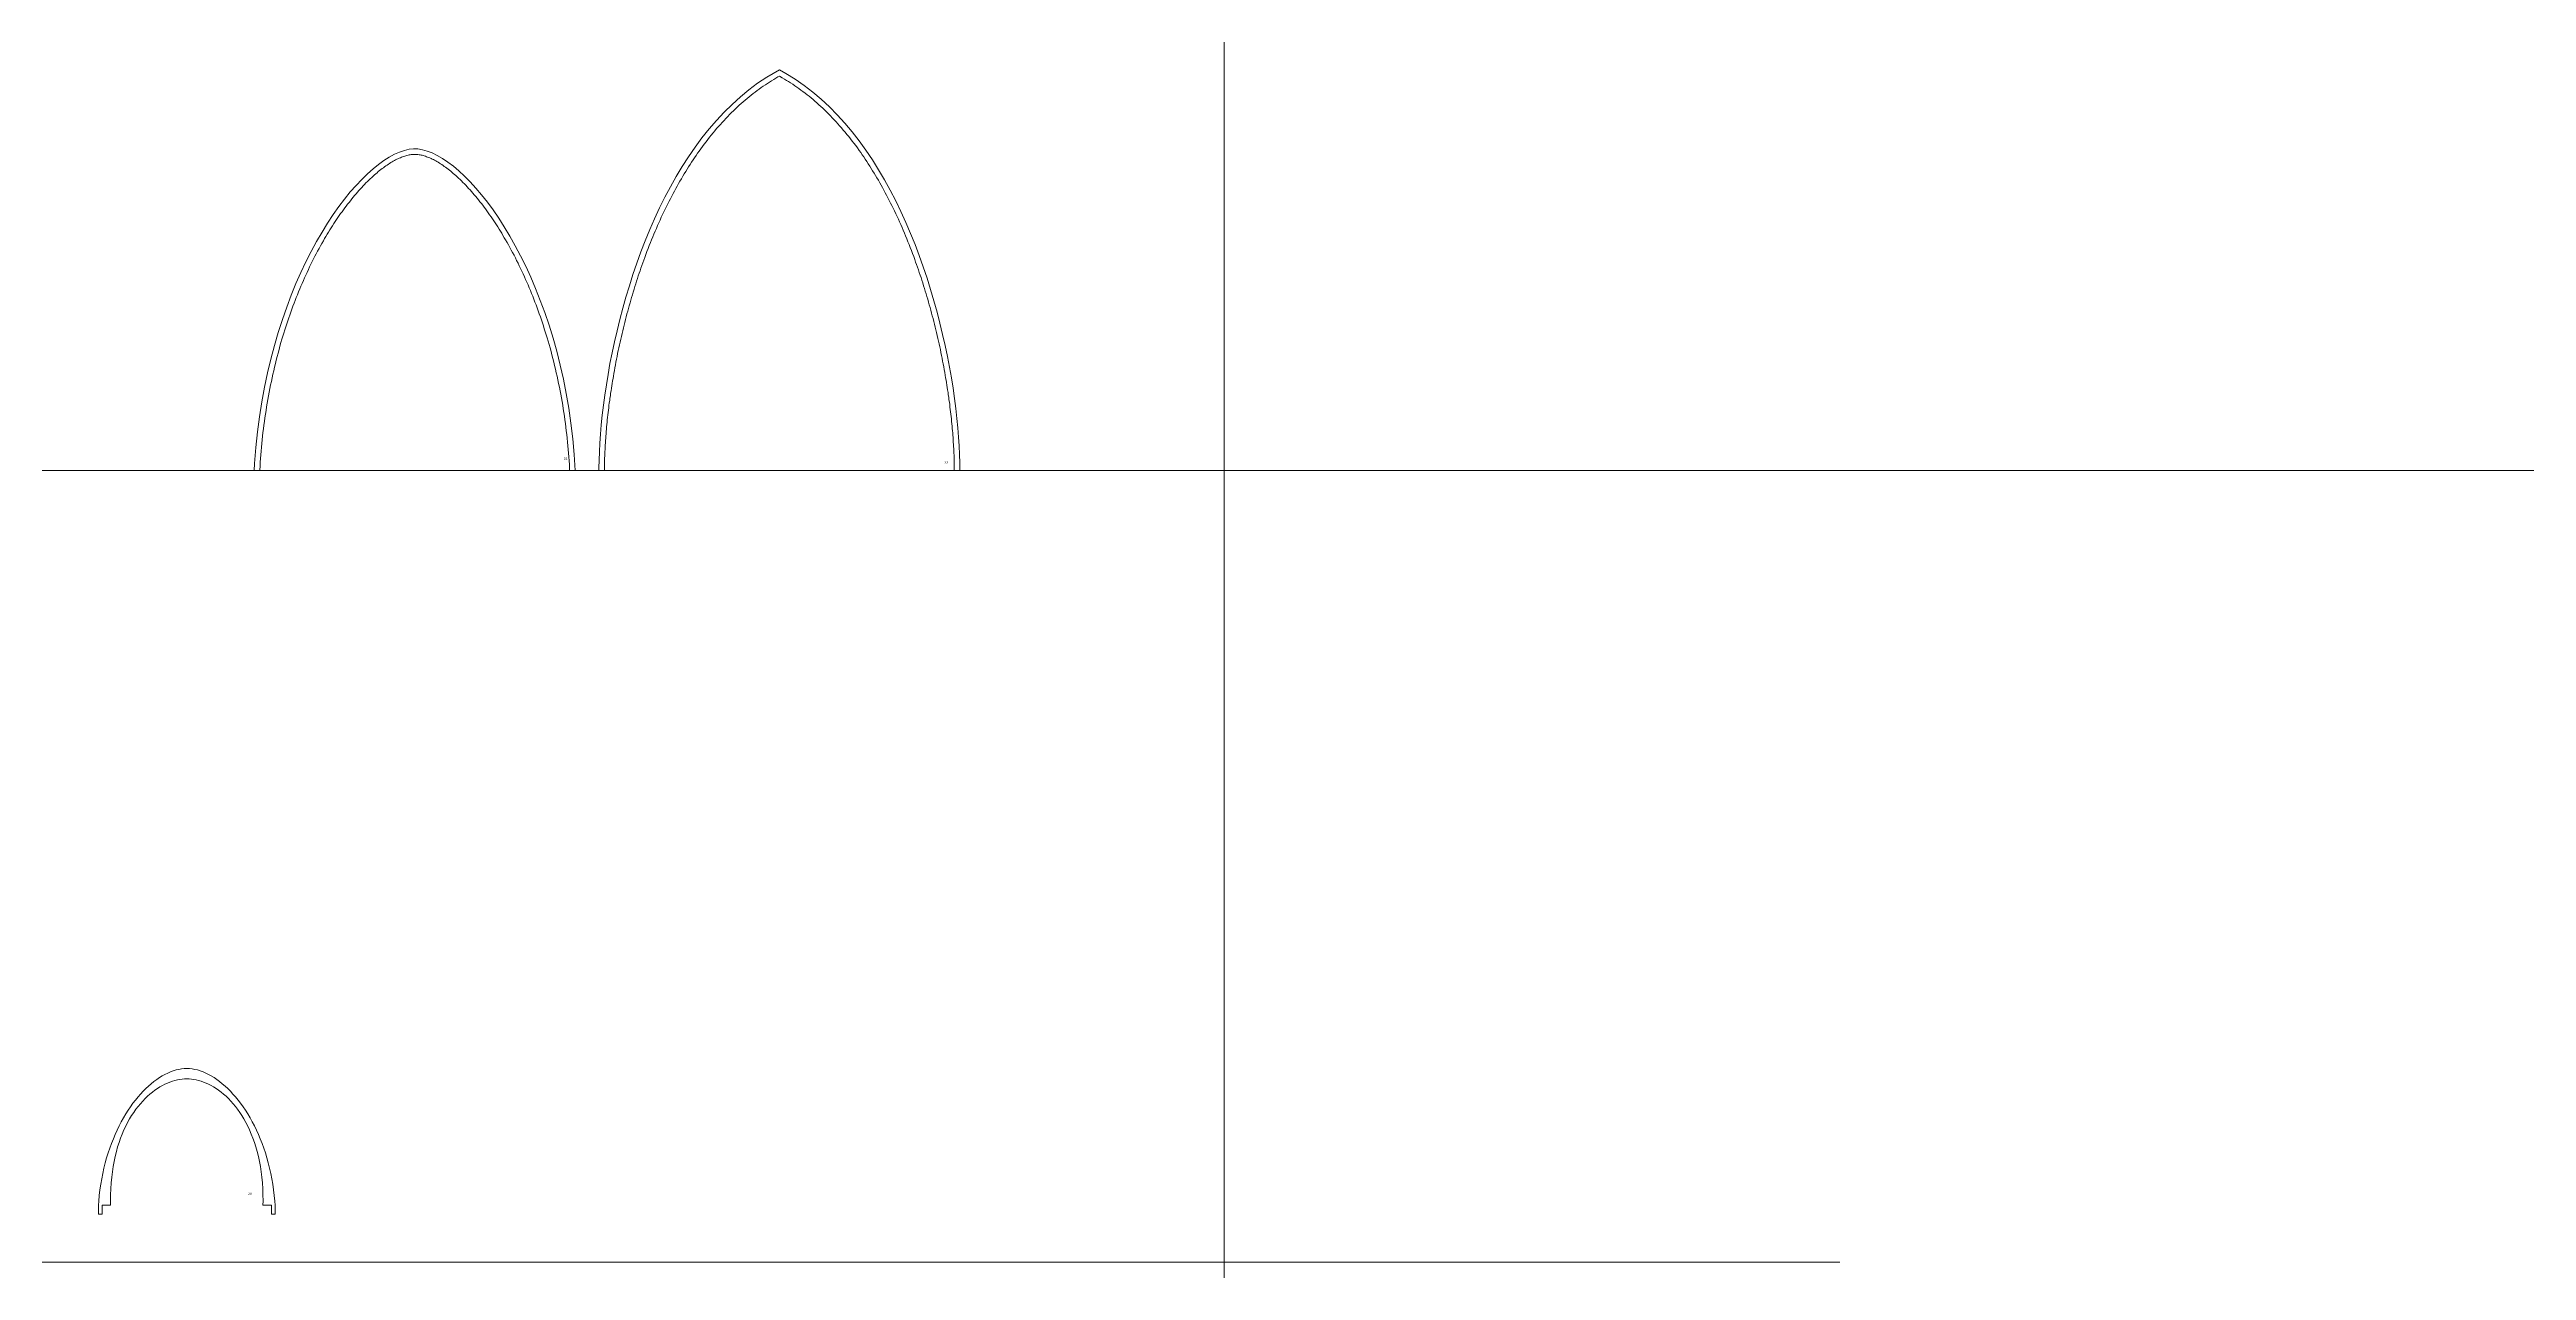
# Model space of a CAD drawing. Header units: inches. Extents: x -11188 to 11060, y -18103 to 6291.
# Drawn here: x 1740 to 5745, y -812 to 1162 of the extents above; entities that cross this region are included whole.
import ezdxf

# ---------------------------------------------------------------- set-up
doc = ezdxf.new("R2010")
doc.units = ezdxf.units.IN
doc.header["$MEASUREMENT"] = 0
for name, color, linetype, lineweight in [('NAILERS', 7, 'Continuous', 9), ('PRINT', 7, 'Continuous', 9), ('SECT-ELEV_dwg', 8, 'Continuous', 9)]:
    doc.layers.add(name, color=color, linetype=linetype, lineweight=lineweight)
doc.styles.add('Arial_9', font='arial.ttf', dxfattribs={"height": 3.644473})

# ---------------------------------------------------------------- blocks, each defined once
blk = doc.blocks.new('SECT-ELEV_dwg-315180-Level 1')
at = {"lineweight": 9}
for p, q in [((3639.3, 6291.2), (3639.3, -3266.8)), ((-2118.2, 481.1), (11059.8, 481.1)), ((-1669.2, -798.9), (4634.6, -798.9))]:
    blk.add_line(p, q, dxfattribs=at)
at = {"layer": 'NAILERS', "flags": 128}
for points in [[(3211.7, 481.1), (3211.6, 493.7), (3211.2, 507), (3210.6, 520.8), (3209.6, 535.2), (3208.4, 550.1), (3206.9, 565.4), (3205.1, 581.2), (3203, 597.4), (3200.6, 614), (3197.9, 630.9), (3194.9, 648.1), (3191.5, 665.6), (3187.8, 683.3), (3183.8, 701.1), (3179.5, 719.2), (3174.8, 737.3), (3169.8, 755.5), (3164.4, 773.8), (3158.7, 792.1), (3152.6, 810.3), (3146.1, 828.5), (3139.2, 846.6), (3132, 864.5), (3124.4, 882.3), (3116.4, 899.8), (3108, 917.2), (3099.1, 934.2), (3089.9, 950.9), (3080.3, 967.3), (3070.2, 983.3), (3059.7, 998.8), (3048.8, 1013.9), (3037.4, 1028.5), (3025.6, 1042.6), (3013.4, 1056.1), (3000.7, 1069), (2987.5, 1081.2), (2973.9, 1092.8), (2959.8, 1103.6), (2945.2, 1113.8), (2930.2, 1123.1), (2919.8, 1128.9), (2899.4, 1117), (2884.7, 1107.1), (2870.4, 1096.5), (2856.7, 1085.1), (2843.3, 1073.1), (2830.5, 1060.4), (2818.1, 1047.1), (2806.1, 1033.3), (2794.6, 1018.8), (2783.6, 1003.9), (2772.9, 988.5), (2762.7, 972.7), (2752.9, 956.4), (2743.6, 939.8), (2734.6, 922.9), (2726.1, 905.6), (2717.9, 888.2), (2710.2, 870.5), (2702.8, 852.6), (2695.8, 834.5), (2689.2, 816.4), (2683, 798.2), (2677.2, 779.9), (2671.7, 761.6), (2666.5, 743.4), (2661.7, 725.2), (2657.3, 707.1), (2653.1, 689.2), (2649.4, 671.4), (2645.9, 653.9), (2642.8, 636.6), (2640, 619.6), (2637.5, 602.9), (2635.3, 586.6), (2633.4, 570.6), (2631.8, 555.1), (2630.5, 540.1), (2629.4, 525.5), (2628.7, 511.5), (2628.2, 498.1), (2628, 485.2), (2628, 481.1), (2628, 481.1), (2628.1, 481.1), (2628.2, 481.1), (2628.3, 481.1), (2628.4, 481.1), (2628.6, 481.1), (2628.8, 481.1), (2629, 481.1), (2629.2, 481.1), (2629.4, 481.1), (2629.7, 481.1), (2629.9, 481.1), (2630.2, 481.1), (2630.5, 481.1), (2630.8, 481.1), (2631.1, 481.1), (2631.4, 481.1), (2631.8, 481.1), (2632.1, 481.1), (2632.4, 481.1), (2632.7, 481.1), (2633, 481.1), (2633.4, 481.1), (2633.7, 481.1), (2634, 481.1), (2634.3, 481.1), (2634.6, 481.1), (2634.9, 481.1), (2635.1, 481.1), (2635.4, 481.1), (2635.6, 481.1), (2635.9, 481.1), (2636.1, 481.1), (2636.3, 481.1), (2636.4, 481.1), (2636.6, 481.1), (2636.7, 481.1), (2636.8, 481.1), (2636.9, 481.1), (2636.9, 481.1), (2637, 481.1), (2637, 484.4), (2637, 487.7), (2637, 491), (2637.1, 494.3), (2637.2, 497.7), (2637.3, 501.1), (2637.4, 504.6), (2637.5, 508.1), (2637.7, 511.6), (2637.9, 515.1), (2638, 518.7), (2638.3, 522.2), (2638.5, 525.9), (2638.7, 529.5), (2639, 533.2), (2639.2, 536.8), (2639.5, 540.5), (2639.8, 544.3), (2640.2, 548), (2640.5, 551.8), (2640.9, 555.6), (2641.3, 559.4), (2641.6, 563.2), (2642.1, 567), (2642.5, 570.9), (2642.9, 574.7), (2643.4, 578.6), (2643.9, 582.5), (2644.3, 586.4), (2644.8, 590.3), (2645.4, 594.2), (2645.9, 598.2), (2646.5, 602.1), (2647, 606.1), (2647.6, 610), (2648.2, 614), (2648.8, 617.9), (2649.5, 621.9), (2650.1, 625.9), (2650.8, 629.9), (2651.4, 633.8), (2652.2, 638), (2653, 642.7), (2653.8, 647.3), (2654.7, 651.9), (2655.6, 656.5), (2656.5, 661.1), (2657.4, 665.7), (2658.3, 670.3), (2659.3, 674.9), (2660.3, 679.5), (2661.3, 684.1), (2662.3, 688.7), (2663.3, 693.3), (2664.4, 697.9), (2665.4, 702.4), (2666.5, 707), (2667.6, 711.6), (2668.7, 716.1), (2669.9, 720.6), (2671, 725.2), (2672.2, 729.7), (2673.4, 734.2), (2674.6, 738.7), (2675.8, 743.1), (2677, 747.6), (2678.3, 752.1), (2679.6, 756.5), (2680.9, 760.9), (2682.2, 765.3), (2683.5, 769.7), (2684.8, 774.1), (2686.2, 778.5), (2687.5, 782.8), (2688.9, 787.1), (2690.3, 791.4), (2691.7, 795.7), (2693.1, 800), (2694.6, 804.2), (2696, 808.5), (2697.5, 812.7), (2699, 816.8), (2700.5, 821), (2702.1, 825.6), (2703.9, 830.5), (2705.7, 835.3), (2707.6, 840), (2709.4, 844.8), (2711.3, 849.5), (2713.2, 854.2), (2715.1, 858.8), (2717, 863.4), (2718.9, 868), (2720.9, 872.6), (2722.9, 877.1), (2724.8, 881.6), (2726.9, 886), (2728.9, 890.5), (2730.9, 894.9), (2733, 899.2), (2735.1, 903.6), (2737.2, 907.9), (2739.3, 912.1), (2741.4, 916.3), (2743.5, 920.5), (2745.7, 924.7), (2747.9, 928.8), (2750.1, 932.9), (2752.3, 937), (2754.5, 941), (2756.8, 945), (2759.1, 949), (2761.3, 952.9), (2763.6, 956.8), (2766, 960.7), (2768.3, 964.5), (2770.6, 968.3), (2773, 972.1), (2775.4, 975.8), (2777.8, 979.5), (2780.2, 983.2), (2782.6, 986.8), (2785.1, 990.4), (2787.5, 993.9), (2790, 997.4), (2792.8, 1001.3), (2795.5, 1005.1), (2798.3, 1008.8), (2801.2, 1012.6), (2804, 1016.2), (2806.8, 1019.9), (2809.7, 1023.4), (2812.6, 1027), (2815.5, 1030.4), (2818.4, 1033.9), (2821.4, 1037.3), (2824.4, 1040.6), (2827.3, 1043.9), (2830.3, 1047.2), (2833.3, 1050.4), (2836.4, 1053.6), (2839.4, 1056.7), (2842.5, 1059.7), (2845.6, 1062.8), (2848.7, 1065.7), (2851.8, 1068.7), (2854.9, 1071.6), (2858.1, 1074.4), (2861.2, 1077.2), (2864.4, 1079.9), (2867.6, 1082.6), (2870.8, 1085.3), (2874.1, 1087.9), (2877.3, 1090.4), (2880.6, 1092.9), (2883.9, 1095.4), (2887.2, 1097.8), (2890.5, 1100.2), (2893.8, 1102.5), (2897.2, 1104.7), (2900.5, 1106.9), (2903.9, 1109.1), (2907.3, 1111.2), (2910.7, 1113.3), (2914.1, 1115.3), (2917.5, 1117.3), (2919.8, 1118.6), (2924.4, 1116), (2927.9, 1114), (2931.3, 1111.9), (2934.7, 1109.8), (2938, 1107.7), (2941.4, 1105.5), (2944.8, 1103.2), (2948.1, 1100.9), (2951.4, 1098.6), (2954.7, 1096.2), (2958, 1093.7), (2961.3, 1091.3), (2964.5, 1088.7), (2967.8, 1086.1), (2971, 1083.5), (2974.2, 1080.8), (2977.4, 1078.1), (2980.6, 1075.3), (2983.7, 1072.5), (2986.9, 1069.6), (2990, 1066.7), (2993.1, 1063.8), (2996.2, 1060.8), (2999.3, 1057.7), (3002.3, 1054.6), (3005.3, 1051.5), (3008.4, 1048.3), (3011.4, 1045), (3014.4, 1041.7), (3017.3, 1038.4), (3020.3, 1035), (3023.2, 1031.6), (3026.1, 1028.1), (3029, 1024.6), (3031.9, 1021), (3034.8, 1017.4), (3037.6, 1013.8), (3040.4, 1010.1), (3043.2, 1006.3), (3046, 1002.6), (3048.8, 998.7), (3051.4, 995.1), (3053.8, 991.6), (3056.3, 988), (3058.7, 984.4), (3061.1, 980.7), (3063.5, 977.1), (3065.9, 973.3), (3068.3, 969.6), (3070.6, 965.8), (3073, 962), (3075.3, 958.1), (3077.6, 954.2), (3079.9, 950.3), (3082.2, 946.4), (3084.4, 942.4), (3086.6, 938.4), (3088.9, 934.3), (3091.1, 930.2), (3093.3, 926.1), (3095.4, 921.9), (3097.6, 917.8), (3099.7, 913.5), (3101.8, 909.3), (3103.9, 905), (3106, 900.7), (3108.1, 896.3), (3110.1, 891.9), (3112.2, 887.5), (3114.2, 883.1), (3116.2, 878.6), (3118.2, 874.1), (3120.1, 869.5), (3122.1, 865), (3124, 860.4), (3125.9, 855.7), (3127.8, 851), (3129.7, 846.3), (3131.5, 841.6), (3133.3, 836.9), (3135.2, 832.1), (3137, 827.2), (3138.7, 822.4), (3140.2, 818.2), (3141.7, 814.1), (3143.2, 809.9), (3144.6, 805.6), (3146.1, 801.4), (3147.5, 797.2), (3148.9, 792.9), (3150.3, 788.6), (3151.7, 784.3), (3153.1, 779.9), (3154.4, 775.6), (3155.8, 771.2), (3157.1, 766.8), (3158.4, 762.4), (3159.7, 758), (3161, 753.5), (3162.2, 749.1), (3163.5, 744.6), (3164.7, 740.2), (3165.9, 735.7), (3167.1, 731.2), (3168.3, 726.7), (3169.4, 722.1), (3170.6, 717.6), (3171.7, 713.1), (3172.8, 708.5), (3173.9, 704), (3175, 699.4), (3176, 694.8), (3177.1, 690.2), (3178.1, 685.7), (3179.1, 681.1), (3180.1, 676.5), (3181, 671.9), (3182, 667.3), (3182.9, 662.7), (3183.8, 658), (3184.7, 653.4), (3185.6, 648.8), (3186.4, 644.2), (3187.2, 639.6), (3188, 635.2), (3188.7, 631.2), (3189.4, 627.2), (3190, 623.2), (3190.7, 619.3), (3191.3, 615.3), (3191.9, 611.3), (3192.5, 607.4), (3193, 603.4), (3193.6, 599.5), (3194.1, 595.6), (3194.7, 591.6), (3195.2, 587.7), (3195.7, 583.8), (3196.2, 579.9), (3196.6, 576), (3197.1, 572.2), (3197.5, 568.3), (3197.9, 564.5), (3198.3, 560.6), (3198.7, 556.8), (3199.1, 553), (3199.4, 549.3), (3199.7, 545.5), (3200.1, 541.8), (3200.4, 538.1), (3200.6, 534.4), (3200.9, 530.7), (3201.1, 527.1), (3201.4, 523.4), (3201.6, 519.9), (3201.8, 516.3), (3202, 512.7), (3202.1, 509.2), (3202.3, 505.7), (3202.4, 502.3), (3202.5, 498.8), (3202.6, 495.5), (3202.6, 492.1), (3202.7, 488.8), (3202.7, 485.5), (3202.7, 482.2), (3202.7, 481.1), (3202.8, 481.1), (3202.8, 481.1), (3202.9, 481.1), (3203.1, 481.1), (3203.2, 481.1), (3203.4, 481.1), (3203.5, 481.1), (3203.7, 481.1), (3204, 481.1), (3204.2, 481.1), (3204.5, 481.1), (3204.7, 481.1), (3205, 481.1), (3205.3, 481.1), (3205.6, 481.1), (3205.9, 481.1), (3206.2, 481.1), (3206.5, 481.1), (3206.9, 481.1), (3207.2, 481.1), (3207.5, 481.1), (3207.8, 481.1), (3208.2, 481.1), (3208.5, 481.1), (3208.8, 481.1), (3209.1, 481.1), (3209.4, 481.1), (3209.7, 481.1), (3209.9, 481.1), (3210.2, 481.1), (3210.4, 481.1), (3210.7, 481.1), (3210.9, 481.1), (3211.1, 481.1), (3211.2, 481.1), (3211.4, 481.1), (3211.5, 481.1), (3211.6, 481.1), (3211.7, 481.1), (3211.7, 481.1)], [(2589.7, 481.3), (2588.1, 507.2), (2585.8, 532.6), (2582.8, 557.5), (2579.3, 581.9), (2575.2, 605.7), (2570.6, 629), (2565.4, 651.7), (2559.8, 673.8), (2553.8, 695.3), (2547.3, 716.3), (2540.4, 736.6), (2533.2, 756.2), (2525.6, 775.3), (2517.8, 793.6), (2509.7, 811.3), (2501.3, 828.3), (2492.7, 844.6), (2483.9, 860.1), (2475, 874.9), (2466, 889), (2456.8, 902.3), (2447.6, 914.9), (2438.4, 926.6), (2429.1, 937.6), (2419.9, 947.7), (2410.7, 957), (2401.6, 965.5), (2392.7, 973.1), (2383.8, 979.8), (2375.1, 985.6), (2366.7, 990.5), (2358.4, 994.6), (2350.4, 997.6), (2342.7, 999.8), (2335.3, 1001), (2328.2, 1001.2), (2321, 1000.4), (2313.4, 998.7), (2305.5, 996), (2297.4, 992.4), (2289, 987.8), (2280.4, 982.4), (2271.6, 976), (2262.7, 968.8), (2253.6, 960.7), (2244.5, 951.8), (2235.3, 942), (2226, 931.4), (2216.8, 920), (2207.5, 907.8), (2198.4, 894.8), (2189.3, 881.1), (2180.3, 866.6), (2171.5, 851.3), (2162.8, 835.3), (2154.3, 818.7), (2146.1, 801.3), (2138.1, 783.2), (2130.4, 764.5), (2123.1, 745.1), (2116.1, 725), (2109.4, 704.4), (2103.2, 683.1), (2097.4, 661.2), (2092, 638.8), (2087.2, 615.7), (2082.8, 592.1), (2079.1, 568), (2075.9, 543.4), (2073.3, 518.2), (2071.3, 492.5), (2070.7, 481.3), (2070.8, 481.3), (2070.8, 481.3), (2071, 481.3), (2071.1, 481.3), (2071.3, 481.3), (2071.5, 481.3), (2071.8, 481.3), (2072, 481.3), (2072.3, 481.3), (2072.6, 481.3), (2072.9, 481.3), (2073.3, 481.3), (2073.6, 481.3), (2074, 481.3), (2074.4, 481.2), (2074.7, 481.2), (2075.1, 481.2), (2075.5, 481.2), (2075.9, 481.2), (2076.2, 481.2), (2076.6, 481.2), (2077, 481.2), (2077.3, 481.2), (2077.6, 481.2), (2078, 481.2), (2078.2, 481.1), (2078.5, 481.1), (2078.8, 481.1), (2079, 481.1), (2079.2, 481.1), (2079.4, 481.1), (2079.5, 481.1), (2079.6, 481.1), (2079.7, 481.1), (2079.7, 481.1), (2079.7, 481.1), (2079.7, 481.1), (2079.7, 481.1), (2079.7, 481.1), (2079.7, 481.1), (2079.7, 481.1), (2079.7, 481.2), (2079.7, 481.2), (2079.7, 481.2), (2079.7, 481.2), (2079.7, 481.2), (2079.7, 481.2), (2079.7, 481.2), (2079.7, 481.2), (2079.7, 481.2), (2079.7, 481.2), (2079.7, 481.2), (2079.7, 481.2), (2079.7, 481.2), (2079.7, 481.2), (2079.7, 481.2), (2079.7, 481.3), (2079.7, 481.3), (2079.7, 481.3), (2079.7, 481.3), (2079.7, 481.3), (2079.7, 481.3), (2079.7, 481.3), (2079.7, 481.3), (2079.7, 481.3), (2079.7, 481.3), (2079.7, 481.3), (2079.7, 481.3), (2079.7, 481.3), (2079.7, 481.3), (2079.8, 482.2), (2080.1, 488.3), (2080.5, 494.4), (2080.9, 500.4), (2081.3, 506.5), (2081.8, 512.5), (2082.4, 518.6), (2082.9, 524.6), (2083.5, 530.6), (2084.2, 536.6), (2084.8, 542.6), (2085.6, 548.6), (2086.3, 554.5), (2087.1, 560.5), (2087.9, 566.4), (2088.8, 572.4), (2089.7, 578.3), (2090.6, 584.2), (2091.6, 590.1), (2092.6, 596), (2093.7, 601.9), (2094.8, 607.7), (2095.9, 613.5), (2097.1, 619.4), (2098.3, 625.2), (2099.5, 631), (2100.8, 636.8), (2102.1, 642.5), (2103.4, 648.3), (2104.8, 654), (2106.3, 659.7), (2107.7, 665.4), (2109.2, 671.1), (2110.8, 676.8), (2112.3, 682.4), (2113.9, 688.1), (2115.5, 693.4), (2117, 698.4), (2118.5, 703.3), (2120, 708.3), (2121.6, 713.2), (2123.2, 718), (2124.8, 722.9), (2126.4, 727.7), (2128.1, 732.5), (2129.8, 737.3), (2131.5, 742), (2133.3, 746.8), (2135, 751.5), (2136.8, 756.1), (2138.6, 760.8), (2140.5, 765.4), (2142.3, 770), (2144.2, 774.6), (2146.2, 779.2), (2148.1, 783.7), (2150.1, 788.2), (2152, 792.6), (2154.1, 797.1), (2156.1, 801.5), (2158.2, 805.9), (2160.2, 810.2), (2162.3, 814.6), (2164.5, 818.9), (2166.6, 823.2), (2168.8, 827.4), (2171, 831.6), (2173.2, 835.8), (2175.5, 840), (2177.8, 844.1), (2180, 848.2), (2182.4, 852.3), (2184.5, 856), (2186.6, 859.6), (2188.7, 863.1), (2190.8, 866.6), (2193, 870), (2195.1, 873.5), (2197.3, 876.9), (2199.4, 880.2), (2201.6, 883.5), (2203.8, 886.8), (2206, 890), (2208.2, 893.2), (2210.4, 896.4), (2212.6, 899.5), (2214.9, 902.6), (2217.1, 905.6), (2219.3, 908.6), (2221.6, 911.6), (2223.9, 914.5), (2226.1, 917.3), (2228.4, 920.2), (2230.7, 923), (2232.9, 925.7), (2235.2, 928.4), (2237.5, 931), (2239.8, 933.6), (2242.1, 936.2), (2244.4, 938.7), (2246.7, 941.2), (2249, 943.6), (2251.3, 946), (2253.6, 948.3), (2256, 950.6), (2258.3, 952.8), (2260.6, 954.9), (2262.9, 957.1), (2265, 958.9), (2267.1, 960.8), (2269.2, 962.6), (2271.3, 964.3), (2273.3, 966), (2275.4, 967.6), (2277.5, 969.2), (2279.5, 970.7), (2281.5, 972.2), (2283.6, 973.7), (2285.6, 975), (2287.6, 976.4), (2289.6, 977.7), (2291.6, 978.9), (2293.5, 980.1), (2295.5, 981.2), (2297.4, 982.3), (2299.3, 983.3), (2301.2, 984.2), (2303.1, 985.2), (2305, 986), (2306.9, 986.8), (2308.7, 987.6), (2310.5, 988.3), (2312.3, 988.9), (2314.1, 989.5), (2315.8, 990), (2317.6, 990.5), (2319.3, 990.9), (2321, 991.3), (2322.7, 991.6), (2324.3, 991.8), (2325.9, 992), (2327.5, 992.1), (2329.1, 992.2), (2330.7, 992.2), (2332.2, 992.2), (2333.8, 992.1), (2335.4, 991.9), (2337.1, 991.7), (2338.7, 991.4), (2340.4, 991.1), (2342.1, 990.7), (2343.8, 990.2), (2345.6, 989.7), (2347.4, 989.2), (2349.2, 988.5), (2351, 987.9), (2352.8, 987.1), (2354.6, 986.4), (2356.5, 985.5), (2358.4, 984.6), (2360.3, 983.7), (2362.2, 982.7), (2364.1, 981.7), (2366.1, 980.5), (2368, 979.4), (2370, 978.2), (2372, 976.9), (2374, 975.6), (2376, 974.3), (2378, 972.8), (2380.1, 971.4), (2382.1, 969.9), (2384.2, 968.3), (2386.2, 966.7), (2388.3, 965), (2390.4, 963.3), (2392.5, 961.5), (2394.5, 959.7), (2396.6, 957.9), (2398.9, 955.9), (2401.2, 953.7), (2403.5, 951.5), (2405.8, 949.3), (2408.1, 947), (2410.4, 944.6), (2412.7, 942.2), (2415, 939.8), (2417.3, 937.3), (2419.6, 934.7), (2421.9, 932.2), (2424.2, 929.5), (2426.5, 926.9), (2428.8, 924.1), (2431.1, 921.4), (2433.4, 918.6), (2435.6, 915.7), (2437.9, 912.8), (2440.1, 909.9), (2442.4, 906.9), (2444.6, 903.9), (2446.9, 900.8), (2449.1, 897.7), (2451.3, 894.6), (2453.5, 891.4), (2455.7, 888.2), (2457.9, 884.9), (2460.1, 881.6), (2462.2, 878.3), (2464.4, 874.9), (2466.6, 871.5), (2468.7, 868.1), (2470.8, 864.6), (2472.9, 861.1), (2475, 857.5), (2477.1, 854), (2479.4, 850), (2481.7, 845.9), (2484, 841.8), (2486.2, 837.6), (2488.5, 833.4), (2490.7, 829.2), (2492.9, 825), (2495, 820.7), (2497.2, 816.4), (2499.3, 812.1), (2501.4, 807.8), (2503.5, 803.4), (2505.5, 799), (2507.5, 794.5), (2509.5, 790.1), (2511.5, 785.6), (2513.5, 781.1), (2515.4, 776.6), (2517.3, 772), (2519.2, 767.4), (2521, 762.8), (2522.8, 758.1), (2524.6, 753.5), (2526.4, 748.8), (2528.2, 744.1), (2529.9, 739.3), (2531.6, 734.6), (2533.3, 729.8), (2534.9, 724.9), (2536.6, 720.1), (2538.2, 715.2), (2539.7, 710.4), (2541.3, 705.4), (2542.8, 700.5), (2544.3, 695.6), (2545.8, 690.5), (2547.4, 684.9), (2549, 679.2), (2550.6, 673.6), (2552.1, 667.9), (2553.6, 662.2), (2555, 656.5), (2556.4, 650.7), (2557.8, 645), (2559.1, 639.2), (2560.4, 633.5), (2561.6, 627.7), (2562.9, 621.9), (2564, 616), (2565.2, 610.2), (2566.3, 604.4), (2567.4, 598.5), (2568.4, 592.6), (2569.4, 586.7), (2570.3, 580.8), (2571.3, 574.9), (2572.1, 569), (2573, 563), (2573.8, 557.1), (2574.6, 551.1), (2575.3, 545.2), (2576, 539.2), (2576.6, 533.2), (2577.3, 527.2), (2577.8, 521.1), (2578.4, 515.1), (2578.9, 509.1), (2579.4, 503), (2579.8, 497), (2580.2, 490.9), (2580.5, 484.8), (2580.7, 481.3), (2580.7, 481.3), (2580.7, 481.3), (2580.7, 481.3), (2580.7, 481.3), (2580.7, 481.3), (2580.7, 481.3), (2580.7, 481.3), (2580.7, 481.3), (2580.7, 481.3), (2580.7, 481.3), (2580.7, 481.3), (2580.7, 481.3), (2580.7, 481.3), (2580.7, 481.2), (2580.7, 481.2), (2580.7, 481.2), (2580.7, 481.2), (2580.7, 481.2), (2580.7, 481.2), (2580.7, 481.2), (2580.7, 481.2), (2580.7, 481.2), (2580.7, 481.2), (2580.7, 481.2), (2580.7, 481.2), (2580.7, 481.2), (2580.7, 481.2), (2580.7, 481.2), (2580.7, 481.1), (2580.7, 481.1), (2580.7, 481.1), (2580.7, 481.1), (2580.7, 481.1), (2580.7, 481.1), (2580.7, 481.1), (2580.7, 481.1), (2580.8, 481.1), (2580.9, 481.1), (2581, 481.1), (2581.2, 481.1), (2581.3, 481.1), (2581.6, 481.1), (2581.8, 481.1), (2582.1, 481.1), (2582.4, 481.2), (2582.7, 481.2), (2583, 481.2), (2583.3, 481.2), (2583.7, 481.2), (2584, 481.2), (2584.4, 481.2), (2584.8, 481.2), (2585.2, 481.2), (2585.5, 481.2), (2585.9, 481.2), (2586.3, 481.3), (2586.7, 481.3), (2587, 481.3), (2587.4, 481.3), (2587.7, 481.3), (2588, 481.3), (2588.3, 481.3), (2588.6, 481.3), (2588.8, 481.3), (2589, 481.3), (2589.2, 481.3), (2589.4, 481.3), (2589.5, 481.3), (2589.6, 481.3), (2589.7, 481.3)]]:
    blk.add_lwpolyline(points, close=True, dxfattribs=at)
at = {"layer": 'PRINT', "flags": 128}
blk.add_lwpolyline([(1961.5, -485.6), (1965.8, -485.8), (1970.2, -486.2), (1974.5, -487), (1978.9, -488), (1983.4, -489.4), (1987.8, -491), (1992.3, -492.9), (1996.8, -495.1), (2001.2, -497.6), (2005.7, -500.3), (2010.2, -503.3), (2014.6, -506.6), (2019, -510.2), (2023.4, -514), (2027.7, -518), (2032, -522.3), (2036.2, -526.9), (2040.4, -531.6), (2044.5, -536.7), (2048.6, -541.9), (2052.5, -547.4), (2056.4, -553.2), (2060.1, -559.1), (2063.8, -565.3), (2067.3, -571.6), (2070.8, -578.2), (2074.1, -585.1), (2077.3, -592.1), (2080.3, -599.3), (2083.2, -606.7), (2086, -614.3), (2088.6, -622.1), (2091, -630.1), (2093.3, -638.2), (2095.4, -646.6), (2097.3, -655.1), (2099, -663.8), (2100.5, -672.6), (2101.9, -681.7), (2103, -690.8), (2103.9, -700.2), (2104.3, -706.5), (2104.3, -706.5), (2104.3, -706.6), (2104.3, -706.8), (2104.3, -706.9), (2104.3, -707.1), (2104.3, -707.4), (2104.3, -707.7), (2104.3, -708), (2104.3, -708.3), (2104.3, -708.7), (2104.3, -709.1), (2104.3, -709.5), (2104.3, -710), (2104.3, -710.4), (2104.3, -710.9), (2104.3, -711.4), (2104.3, -711.9), (2104.3, -712.4), (2104.3, -712.9), (2104.3, -713.5), (2104.3, -714), (2104.3, -714.5), (2104.3, -715), (2104.3, -715.5), (2104.3, -716), (2104.3, -716.5), (2104.3, -717), (2104.3, -717.4), (2104.3, -717.9), (2104.3, -718.3), (2104.3, -718.7), (2104.3, -719.1), (2104.3, -719.4), (2104.3, -719.7), (2104.3, -720), (2104.3, -720.3), (2104.3, -720.5), (2104.3, -720.7), (2104.3, -720.8), (2104.3, -720.9), (2104.3, -720.9), (2104.3, -720.9), (2104.3, -720.9), (2104.2, -720.9), (2104.2, -720.9), (2104.1, -720.9), (2104, -720.9), (2103.9, -720.9), (2103.8, -720.9), (2103.6, -720.9), (2103.5, -720.9), (2103.3, -720.9), (2103.2, -720.9), (2103, -720.9), (2102.8, -720.9), (2102.6, -720.9), (2102.4, -720.9), (2102.2, -720.9), (2102, -720.9), (2101.8, -720.9), (2101.6, -720.9), (2101.4, -720.9), (2101.1, -720.9), (2100.9, -720.9), (2100.7, -720.9), (2100.5, -720.9), (2100.3, -720.9), (2100.1, -720.9), (2099.9, -720.9), (2099.7, -720.9), (2099.5, -720.9), (2099.4, -720.9), (2099.2, -720.9), (2099, -720.9), (2098.9, -720.9), (2098.8, -720.9), (2098.7, -720.9), (2098.6, -720.9), (2098.5, -720.9), (2098.4, -720.9), (2098.4, -720.9), (2098.3, -720.9), (2098.3, -720.9), (2098.3, -720.9), (2098.3, -720.8), (2098.3, -720.7), (2098.3, -720.6), (2098.3, -720.4), (2098.3, -720.1), (2098.3, -719.8), (2098.3, -719.5), (2098.3, -719.2), (2098.3, -718.8), (2098.3, -718.4), (2098.3, -718), (2098.3, -717.6), (2098.3, -717.1), (2098.3, -716.7), (2098.3, -716.2), (2098.3, -715.7), (2098.3, -715.2), (2098.3, -714.7), (2098.3, -714.1), (2098.3, -713.6), (2098.3, -713.1), (2098.3, -712.6), (2098.3, -712.1), (2098.3, -711.6), (2098.3, -711.1), (2098.3, -710.6), (2098.3, -710.1), (2098.3, -709.7), (2098.3, -709.3), (2098.3, -708.8), (2098.3, -708.5), (2098.3, -708.1), (2098.3, -707.8), (2098.3, -707.5), (2098.3, -707.2), (2098.3, -707), (2098.3, -706.8), (2098.3, -706.7), (2098.3, -706.6), (2098.3, -706.5), (2098.3, -706.5), (2098.3, -706.5), (2098.2, -706.5), (2098.1, -706.5), (2097.9, -706.5), (2097.7, -706.5), (2097.5, -706.5), (2097.2, -706.5), (2096.9, -706.5), (2096.6, -706.5), (2096.2, -706.5), (2095.9, -706.5), (2095.5, -706.5), (2095.1, -706.5), (2094.6, -706.5), (2094.2, -706.5), (2093.7, -706.5), (2093.3, -706.5), (2092.8, -706.5), (2092.3, -706.5), (2091.8, -706.5), (2091.3, -706.5), (2090.9, -706.5), (2090.4, -706.5), (2089.9, -706.5), (2089.4, -706.5), (2089, -706.5), (2088.5, -706.5), (2088.1, -706.5), (2087.7, -706.5), (2087.3, -706.5), (2086.9, -706.5), (2086.6, -706.5), (2086.2, -706.5), (2085.9, -706.5), (2085.7, -706.5), (2085.4, -706.5), (2085.2, -706.5), (2085.1, -706.5), (2085, -706.5), (2084.9, -706.5), (2084.8, -706.5), (2084.9, -699.7), (2084.8, -689.7), (2084.4, -680), (2083.8, -670.6), (2083, -661.5), (2081.9, -652.7), (2080.6, -644.1), (2079, -635.8), (2077.3, -627.7), (2075.4, -619.9), (2073.3, -612.4), (2071, -605.2), (2068.5, -598.2), (2065.9, -591.5), (2063.2, -585), (2060.2, -578.8), (2057.2, -572.9), (2054, -567.2), (2050.7, -561.7), (2047.3, -556.5), (2043.8, -551.6), (2040.2, -546.9), (2036.5, -542.5), (2032.7, -538.3), (2028.9, -534.3), (2025, -530.6), (2021.1, -527.1), (2017.1, -523.8), (2013, -520.8), (2009, -518), (2004.9, -515.5), (2000.9, -513.2), (1996.8, -511.1), (1992.7, -509.2), (1988.7, -507.6), (1984.7, -506.2), (1980.7, -505), (1976.7, -504), (1972.8, -503.3), (1969, -502.7), (1965.2, -502.4), (1961.5, -502.3), (1957.9, -502.4), (1954.1, -502.7), (1950.3, -503.3), (1946.4, -504), (1942.4, -505), (1938.4, -506.2), (1934.4, -507.6), (1930.4, -509.2), (1926.3, -511.1), (1922.2, -513.2), (1918.2, -515.5), (1914.1, -518), (1910, -520.8), (1906, -523.8), (1902, -527.1), (1898.1, -530.6), (1894.2, -534.3), (1890.4, -538.3), (1886.6, -542.5), (1882.9, -546.9), (1879.3, -551.6), (1875.8, -556.5), (1872.4, -561.7), (1869.1, -567.2), (1865.9, -572.9), (1862.8, -578.8), (1859.9, -585), (1857.2, -591.5), (1854.5, -598.2), (1852.1, -605.2), (1849.8, -612.4), (1847.7, -619.9), (1845.8, -627.7), (1844, -635.8), (1842.5, -644.1), (1841.2, -652.7), (1840.1, -661.5), (1839.3, -670.6), (1838.7, -680), (1838.3, -689.7), (1838.2, -699.7), (1838.2, -706.5), (1838.2, -706.5), (1838.1, -706.5), (1838, -706.5), (1837.8, -706.5), (1837.6, -706.5), (1837.4, -706.5), (1837.1, -706.5), (1836.8, -706.5), (1836.5, -706.5), (1836.2, -706.5), (1835.8, -706.5), (1835.4, -706.5), (1835, -706.5), (1834.6, -706.5), (1834.1, -706.5), (1833.7, -706.5), (1833.2, -706.5), (1832.7, -706.5), (1832.2, -706.5), (1831.8, -706.5), (1831.3, -706.5), (1830.8, -706.5), (1830.3, -706.5), (1829.8, -706.5), (1829.4, -706.5), (1828.9, -706.5), (1828.5, -706.5), (1828, -706.5), (1827.6, -706.5), (1827.2, -706.5), (1826.8, -706.5), (1826.5, -706.5), (1826.2, -706.5), (1825.9, -706.5), (1825.6, -706.5), (1825.4, -706.5), (1825.2, -706.5), (1825, -706.5), (1824.9, -706.5), (1824.8, -706.5), (1824.8, -706.5), (1824.8, -706.5), (1824.8, -706.6), (1824.8, -706.7), (1824.8, -706.8), (1824.8, -707), (1824.8, -707.2), (1824.8, -707.5), (1824.8, -707.8), (1824.8, -708.1), (1824.8, -708.5), (1824.8, -708.8), (1824.8, -709.3), (1824.8, -709.7), (1824.8, -710.1), (1824.8, -710.6), (1824.8, -711.1), (1824.8, -711.6), (1824.8, -712.1), (1824.8, -712.6), (1824.8, -713.1), (1824.8, -713.6), (1824.8, -714.1), (1824.8, -714.7), (1824.8, -715.2), (1824.8, -715.7), (1824.8, -716.2), (1824.8, -716.7), (1824.8, -717.1), (1824.8, -717.6), (1824.8, -718), (1824.8, -718.4), (1824.8, -718.8), (1824.8, -719.2), (1824.8, -719.5), (1824.8, -719.8), (1824.8, -720.1), (1824.8, -720.4), (1824.8, -720.6), (1824.8, -720.7), (1824.8, -720.8), (1824.8, -720.9), (1824.8, -720.9), (1824.8, -720.9), (1824.7, -720.9), (1824.7, -720.9), (1824.6, -720.9), (1824.5, -720.9), (1824.4, -720.9), (1824.3, -720.9), (1824.2, -720.9), (1824.1, -720.9), (1823.9, -720.9), (1823.7, -720.9), (1823.6, -720.9), (1823.4, -720.9), (1823.2, -720.9), (1823, -720.9), (1822.8, -720.9), (1822.6, -720.9), (1822.4, -720.9), (1822.2, -720.9), (1822, -720.9), (1821.7, -720.9), (1821.5, -720.9), (1821.3, -720.9), (1821.1, -720.9), (1820.9, -720.9), (1820.7, -720.9), (1820.5, -720.9), (1820.3, -720.9), (1820.1, -720.9), (1819.9, -720.9), (1819.8, -720.9), (1819.6, -720.9), (1819.4, -720.9), (1819.3, -720.9), (1819.2, -720.9), (1819.1, -720.9), (1819, -720.9), (1818.9, -720.9), (1818.8, -720.9), (1818.8, -720.9), (1818.8, -720.9), (1818.8, -720.9), (1818.8, -720.9), (1818.8, -720.8), (1818.8, -720.7), (1818.8, -720.5), (1818.8, -720.3), (1818.8, -720), (1818.8, -719.7), (1818.8, -719.4), (1818.8, -719.1), (1818.8, -718.7), (1818.8, -718.3), (1818.8, -717.9), (1818.8, -717.4), (1818.8, -717), (1818.8, -716.5), (1818.8, -716), (1818.8, -715.5), (1818.8, -715), (1818.8, -714.5), (1818.8, -714), (1818.8, -713.5), (1818.8, -712.9), (1818.8, -712.4), (1818.8, -711.9), (1818.8, -711.4), (1818.8, -710.9), (1818.8, -710.4), (1818.8, -710), (1818.8, -709.5), (1818.8, -709.1), (1818.8, -708.7), (1818.8, -708.3), (1818.8, -708), (1818.8, -707.7), (1818.8, -707.4), (1818.8, -707.1), (1818.8, -706.9), (1818.8, -706.8), (1818.8, -706.6), (1818.8, -706.5), (1818.8, -706.5), (1819.2, -700.2), (1820.1, -690.8), (1821.2, -681.7), (1822.5, -672.6), (1824.1, -663.8), (1825.8, -655.1), (1827.7, -646.6), (1829.8, -638.2), (1832, -630.1), (1834.5, -622.1), (1837.1, -614.3), (1839.8, -606.7), (1842.8, -599.3), (1845.8, -592.1), (1849, -585.1), (1852.3, -578.2), (1855.7, -571.6), (1859.3, -565.3), (1863, -559.1), (1866.7, -553.2), (1870.6, -547.4), (1874.5, -541.9), (1878.6, -536.7), (1882.7, -531.6), (1886.8, -526.9), (1891.1, -522.3), (1895.4, -518), (1899.7, -514), (1904.1, -510.2), (1908.5, -506.6), (1912.9, -503.3), (1917.4, -500.3), (1921.8, -497.6), (1926.3, -495.1), (1930.8, -492.9), (1935.3, -491), (1939.7, -489.4), (1944.2, -488), (1948.6, -487), (1952.9, -486.2), (1957.3, -485.8)], close=True, dxfattribs=at)
at = {"layer": 'NAILERS', "char_height": 3.64, "width": 5.853, "attachment_point": 1, "line_spacing_factor": 0.938532, "style": 'Arial_9'}
for s, insert in [('31', (2571.3, 502.3)), ('33', (3186.8, 496.2))]:
    blk.add_mtext(s, dxfattribs=dict(at, insert=insert))
at = {"layer": 'PRINT', "insert": (2060.9, -686.2), "char_height": 3.64, "width": 5.853, "attachment_point": 1, "line_spacing_factor": 0.938532, "style": 'Arial_9'}
blk.add_mtext('20', dxfattribs=at)

msp = doc.modelspace()

# ---------------------------------------------------------------- block references
at = {"layer": 'SECT-ELEV_dwg', "color": 7}
msp.add_blockref('SECT-ELEV_dwg-315180-Level 1', (0, 0), dxfattribs=at)

doc.saveas('drawing.dxf')
